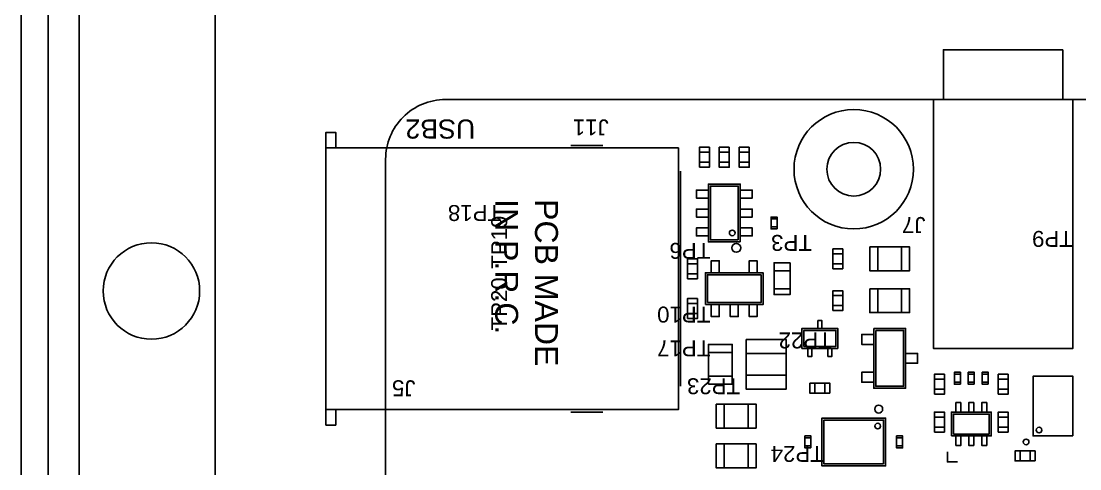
# Model space of a CAD drawing. Header units: inches. Extents: x 0.6 to 15.5, y 0.5 to 6.4.
# Drawn here: x 0.552 to 2.712, y 3.453 to 4.367 of the extents above; entities that cross this region are included whole.
import ezdxf

# ---------------------------------------------------------------- set-up
doc = ezdxf.new("R2010")
doc.units = ezdxf.units.IN
doc.header["$MEASUREMENT"] = 0
doc.linetypes.add('SLD-Solid', pattern=[0])
for name, color, linetype in [('BOARD_OUTLINE', 85, 'Continuous'), ('PARTS_BOTTOM', 12, 'Continuous'), ('PARTS_TOP', 111, 'Continuous'), ('SILK_BOTTOM', 85, 'Continuous'), ('SILK_TOP', 85, 'Continuous')]:
    doc.layers.add(name, color=color, linetype=linetype)
doc.styles.get("Standard").update_dxf_attribs({"font": 'arial.ttf'})

# ---------------------------------------------------------------- blocks, each defined once
blk = doc.blocks.new('Raspberry_Pi4B')
for radius in [3, 1.35]:
    blk.add_circle((0, 0), radius)
at = {"layer": 'BOARD_OUTLINE'}
blk.add_lwpolyline([(58.5, 3.5), (-20.5, 3.5, 0.414214), (-23.5, 0.5), (-23.5, -49.5, 0.414214), (-20.5, -52.5), (58.5, -52.5, 0.414214), (61.5, -49.5), (61.5, 0.5, 0.414214)], format="xyb", close=True, dxfattribs=at)
at = {"layer": 'PARTS_TOP'}
for points in [[(10.5, 6), (4.5, 6), (4.5, 3.5), (10.5, 3.5), (10.5, 6)], [(11, 3.5), (4, 3.5), (4, -9), (11, -9), (11, 3.5)], [(-26.5, 1.07), (-8.8, 1.07), (-8.8, -12.07), (-26.5, -12.07), (-26.5, 1.85), (-26, 1.85), (-26, 1.07)], [(-7.75, 0.1), (-7.25, 0.1), (-7.25, 1.1), (-7.75, 1.1), (-7.75, 0.1)], [(-6.25, 1.1), (-6.75, 1.1), (-6.75, 0.1), (-6.25, 0.1), (-6.25, 1.1)], [(-5.25, 1.1), (-5.75, 1.1), (-5.75, 0.1), (-5.25, 0.1), (-5.25, 1.1)], [(-7.25, 0.85), (-7.75, 0.85)], [(-6.75, 0.85), (-6.25, 0.85)], [(-5.75, 0.85), (-5.25, 0.85)], [(-7.25, 0.35), (-7.75, 0.35)], [(-6.75, 0.35), (-6.25, 0.35)], [(-5.75, 0.35), (-5.25, 0.35)], [(-7.3, -1.45), (-7.9, -1.45), (-7.9, -1.05), (-7.3, -1.05)], [(-5.7, -3.65), (-5.7, -0.75), (-7.3, -0.75), (-7.3, -3.65), (-5.7, -3.65)], [(-5.8, -3.55), (-5.8, -0.85), (-7.2, -0.85), (-7.2, -3.55), (-5.8, -3.55)], [(-5.7, -1.45), (-5.1, -1.45), (-5.1, -1.05), (-5.7, -1.05)], [(-7.3, -2.4), (-7.9, -2.4), (-7.9, -2), (-7.3, -2)], [(-5.7, -2.4), (-5.1, -2.4), (-5.1, -2), (-5.7, -2)], [(-3.85, -3), (-3.85, -2.4), (-4.15, -2.4), (-4.15, -3), (-3.85, -3)], [(-4.15, -2.5), (-3.85, -2.5)], [(-7.3, -3.35), (-7.9, -3.35), (-7.9, -2.95), (-7.3, -2.95)], [(-5.7, -3.35), (-5.1, -3.35), (-5.1, -2.95), (-5.7, -2.95)], [(-3.85, -2.9), (-4.15, -2.9)], [(-0.55, -4), (-1.05, -4), (-1.05, -5), (-0.55, -5), (-0.55, -4)], [(-1.05, -4.25), (-0.55, -4.25)], [(0.8, -3.9), (0.8, -5.1), (2.8, -5.1), (2.8, -3.9), (0.8, -3.9)], [(1.2, -3.9), (1.2, -5.1)], [(2.4, -3.9), (2.4, -5.1)], [(-8.35, -5.5), (-7.85, -5.5), (-7.85, -4.5), (-8.35, -4.5), (-8.35, -5.5)], [(-7.85, -4.75), (-8.35, -4.75)], [(-7.15, -5.2), (-7.15, -4.6), (-6.75, -4.6), (-6.75, -5.2)], [(-5.25, -5.2), (-5.25, -4.6), (-4.85, -4.6), (-4.85, -5.2)], [(-3.2, -4.7), (-3.2, -6.3), (-4, -6.3), (-4, -4.7), (-3.2, -4.7)], [(-1.05, -4.75), (-0.55, -4.75)], [(-7.85, -5.25), (-8.35, -5.25)], [(-7.45, -6.8), (-4.55, -6.8), (-4.55, -5.2), (-7.45, -5.2), (-7.45, -6.8)], [(-7.35, -6.7), (-4.65, -6.7), (-4.65, -5.3), (-7.35, -5.3), (-7.35, -6.7)], [(-4, -5.1), (-3.2, -5.1)], [(-4, -6), (-3.2, -6)], [(-1.05, -7.1), (-0.55, -7.1), (-0.55, -6.1), (-1.05, -6.1), (-1.05, -7.1)], [(-0.55, -6.35), (-1.05, -6.35)], [(0.8, -6), (0.8, -7.2), (2.8, -7.2), (2.8, -6), (0.8, -6)], [(1.2, -6), (1.2, -7.2)], [(2.4, -6), (2.4, -7.2)], [(-8.35, -7.5), (-7.85, -7.5), (-7.85, -6.5), (-8.35, -6.5), (-8.35, -7.5)], [(-7.85, -6.75), (-8.35, -6.75)], [(-7.15, -6.8), (-7.15, -7.4), (-6.75, -7.4), (-6.75, -6.8)], [(-6.2, -6.8), (-6.2, -7.4), (-5.8, -7.4), (-5.8, -6.8)], [(-5.25, -6.8), (-5.25, -7.4), (-4.85, -7.4), (-4.85, -6.8)], [(-0.55, -6.85), (-1.05, -6.85)], [(-7.85, -7.25), (-8.35, -7.25)], [(-1.8, -8), (-1.8, -7.6), (-1.6, -7.6), (-1.6, -8)], [(-2.6, -9), (-2.6, -8), (-0.8, -8), (-0.8, -9), (-2.6, -9)], [(-2.5, -8.9), (-2.5, -8.1), (-0.9, -8.1), (-0.9, -8.9), (-2.5, -8.9)], [(1, -8.3), (0.4, -8.3), (0.4, -8.8), (1, -8.8)], [(1, -8), (1, -11), (2.6, -11), (2.6, -8), (1, -8)], [(1.1, -8.1), (1.1, -10.9), (2.5, -10.9), (2.5, -8.1), (1.1, -8.1)], [(-7.3, -10.8), (-6.1, -10.8), (-6.1, -8.8), (-7.3, -8.8), (-7.3, -10.8)], [(-5.4, -8.55), (-5.4, -11.05), (-3.4, -11.05), (-3.4, -8.55), (-5.4, -8.55)], [(-2.3, -9), (-2.3, -9.4), (-2.1, -9.4), (-2.1, -9), (-1.3, -9), (-1.3, -9.4), (-1.1, -9.4), (-1.1, -9)], [(-7.3, -9.2), (-6.1, -9.2)], [(-3.4, -9.25), (-5.4, -9.25)], [(2.6, -9.25), (3.2, -9.25), (3.2, -9.75), (2.6, -9.75)], [(-7.3, -10.4), (-6.1, -10.4)], [(-3.4, -10.35), (-5.4, -10.35)], [(1, -10.2), (0.4, -10.2), (0.4, -10.7), (1, -10.7)], [(4.05, -11.3), (4.55, -11.3), (4.55, -10.3), (4.05, -10.3), (4.05, -11.3)], [(4.55, -10.55), (4.05, -10.55)], [(5.35, -10.8), (5.35, -10.2), (5.05, -10.2), (5.05, -10.8), (5.35, -10.8)], [(5.05, -10.3), (5.35, -10.3)], [(6.05, -10.8), (6.05, -10.2), (5.75, -10.2), (5.75, -10.8), (6.05, -10.8)], [(5.75, -10.3), (6.05, -10.3)], [(6.75, -10.8), (6.75, -10.2), (6.45, -10.2), (6.45, -10.8), (6.75, -10.8)], [(6.45, -10.3), (6.75, -10.3)], [(7.25, -11.3), (7.75, -11.3), (7.75, -10.3), (7.25, -10.3), (7.25, -11.3)], [(7.75, -10.55), (7.25, -10.55)], [(11, -13.4), (11, -10.4), (9, -10.4), (9, -13.4), (11, -13.4)], [(-1.2, -11.25), (-1.2, -10.75), (-2.2, -10.75), (-2.2, -11.25), (-1.2, -11.25)], [(-1.95, -10.75), (-1.95, -11.25)], [(-1.45, -10.75), (-1.45, -11.25)], [(4.55, -11.05), (4.05, -11.05)], [(5.35, -10.7), (5.05, -10.7)], [(6.05, -10.7), (5.75, -10.7)], [(6.75, -10.7), (6.45, -10.7)], [(7.75, -11.05), (7.25, -11.05)], [(-26.5, -12.07), (-26.5, -12.85), (-26, -12.85), (-26, -12.07)], [(-6.9, -11.8), (-6.9, -13), (-4.9, -13), (-4.9, -11.8), (-6.9, -11.8)], [(-6.5, -11.8), (-6.5, -13)], [(-5.3, -11.8), (-5.3, -13)], [(4.05, -13.2), (4.55, -13.2), (4.55, -12.2), (4.05, -12.2), (4.05, -13.2)], [(4.9, -13.4), (6.9, -13.4), (6.9, -12.2), (4.9, -12.2), (4.9, -13.4)], [(5.125, -12.2), (5.125, -11.725), (5.375, -11.725)], [(5.375, -11.725), (5.375, -12.2)], [(5.775, -12.2), (5.775, -11.725), (6.025, -11.725)], [(6.025, -11.725), (6.025, -12.2)], [(6.425, -12.2), (6.425, -11.725), (6.675, -11.725)], [(6.675, -11.725), (6.675, -12.2)], [(7.25, -13.2), (7.75, -13.2), (7.75, -12.2), (7.25, -12.2), (7.25, -13.2)], [(1.6, -14.9), (1.6, -12.5), (-1.6, -12.5), (-1.6, -14.9), (1.6, -14.9), (1.6, -14.8)], [(1.5, -14.8), (-1.5, -14.8), (-1.5, -12.6), (1.5, -12.6), (1.5, -14.8)], [(4.55, -12.45), (4.05, -12.45)], [(5, -13.3), (6.8, -13.3), (6.8, -12.3), (5, -12.3), (5, -13.3)], [(7.75, -12.45), (7.25, -12.45)], [(4.55, -12.95), (4.05, -12.95)], [(7.75, -12.95), (7.25, -12.95)], [(-6.9, -13.8), (-6.9, -15), (-4.9, -15), (-4.9, -13.8), (-6.9, -13.8)], [(-6.5, -13.8), (-6.5, -15)], [(-5.3, -13.8), (-5.3, -15)], [(-2.15, -14), (-2.15, -13.4), (-2.45, -13.4), (-2.45, -14), (-2.15, -14)], [(-2.45, -13.5), (-2.15, -13.5)], [(2.15, -13.4), (2.15, -14), (2.45, -14), (2.45, -13.4), (2.15, -13.4)], [(2.15, -13.5), (2.45, -13.5)], [(5.125, -13.4), (5.125, -13.875), (5.375, -13.875), (5.375, -13.4)], [(5.775, -13.4), (5.775, -13.875), (6.025, -13.875), (6.025, -13.4)], [(6.425, -13.4), (6.425, -13.875), (6.675, -13.875), (6.675, -13.4)], [(-2.15, -13.9), (-2.45, -13.9)], [(2.45, -13.9), (2.15, -13.9)], [(9.1, -14.65), (9.1, -14.15), (8.1, -14.15), (8.1, -14.65), (9.1, -14.65)], [(8.35, -14.15), (8.35, -14.65)], [(8.85, -14.15), (8.85, -14.65)]]:
    blk.add_lwpolyline(points, dxfattribs=at)
for points in [[(-6.2414, -3.2, 1), (-5.9586, -3.2, 1)], [(1.0586, -12.9, 1), (1.3414, -12.9, 1)]]:
    blk.add_lwpolyline(points, format="xyb", close=True, dxfattribs=at)
blk.add_lwpolyline([(9.1586, -13.1, 1), (9.4414, -13.1, 1), (9.1586, -13.1, 1)], format="xyb", dxfattribs=at)
at = {"layer": 'SILK_TOP'}
for points in [[(-14.2, 1.2), (-12.6, 1.2)], [(-8.7, -0.1), (-8.7, -10.9)], [(-14.2, -12.2), (-12.6, -12.2)], [(4.7, -14.2), (4.7, -14.7), (5.2, -14.7)]]:
    blk.add_lwpolyline(points, dxfattribs=at)
for points in [[(-6.1236, -3.95, 1), (-5.6764, -3.95, 1)], [(1.05, -12.05, 1), (1.45, -12.05, 1)], [(8.5086, -13.7, 1), (8.7914, -13.7, 1)]]:
    blk.add_lwpolyline(points, format="xyb", close=True, dxfattribs=at)
at = {"layer": 'SILK_BOTTOM'}
for s, rotation, p in [('TP18', 180, (-17.7, -1.8)), ('TP19', 90, (-17.4, -5)), ('TP9', 180, (11, -3.1)), ('TP6', 180, (-7.2, -3.7)), ('TP3', 180, (-2.1, -3.3)), ('TP20', 90, (-17.4, -8.1)), ('TP10', 180, (-7.2, -6.9)), ('TP22', 180, (-1.1, -8.2)), ('TP17', 180, (-7.2, -8.6)), ('J5', 180, (-22, -10.6)), ('TP23', 180, (-5.7, -10.5)), ('TP24', 180, (-1.5, -13.9))]:
    blk.add_text(s, height=0.8, rotation=rotation, dxfattribs=at).set_placement(p)
at = {"layer": 'SILK_TOP'}
for s, height, rotation, p in [('USB2', 0.96, 180, (-19, 2.5)), ('J11', 0.8, 180, (-12.3, 2.5)), ('IN P.R.C.', 1.152, 270, (-18, -1.5)), ('PCB MADE', 1.152, 270, (-16, -1.5)), ('J7', 0.8, 180, (3.6, -2.4))]:
    blk.add_text(s, height=height, rotation=rotation, dxfattribs=at).set_placement(p)

msp = doc.modelspace()

# ---------------------------------------------------------------- linework, layer by layer
at = {"color": 7, "linetype": 'SLD-Solid'}
for p, q in [((0.55202, 6.07952), (0.55202, 1.55196)), ((0.94769, 5.81864), (0.94769, 1.81284)), ((0.60714, 5.73306), (0.60714, 1.89842)), ((0.67013, 5.73306), (0.67013, 1.89842))]:
    msp.add_line(p, q, dxfattribs=at)
msp.add_circle((0.81777, 3.81574), 0.09843, dxfattribs=at)

# ---------------------------------------------------------------- block references
at = {"layer": 'PARTS_BOTTOM', "xscale": 0.04064798933821573, "yscale": 0.04064798933821573, "zscale": 0.04064798933821573}
msp.add_blockref('Raspberry_Pi4B', (2.25084, 4.06434), dxfattribs=at)

doc.saveas('drawing.dxf')
